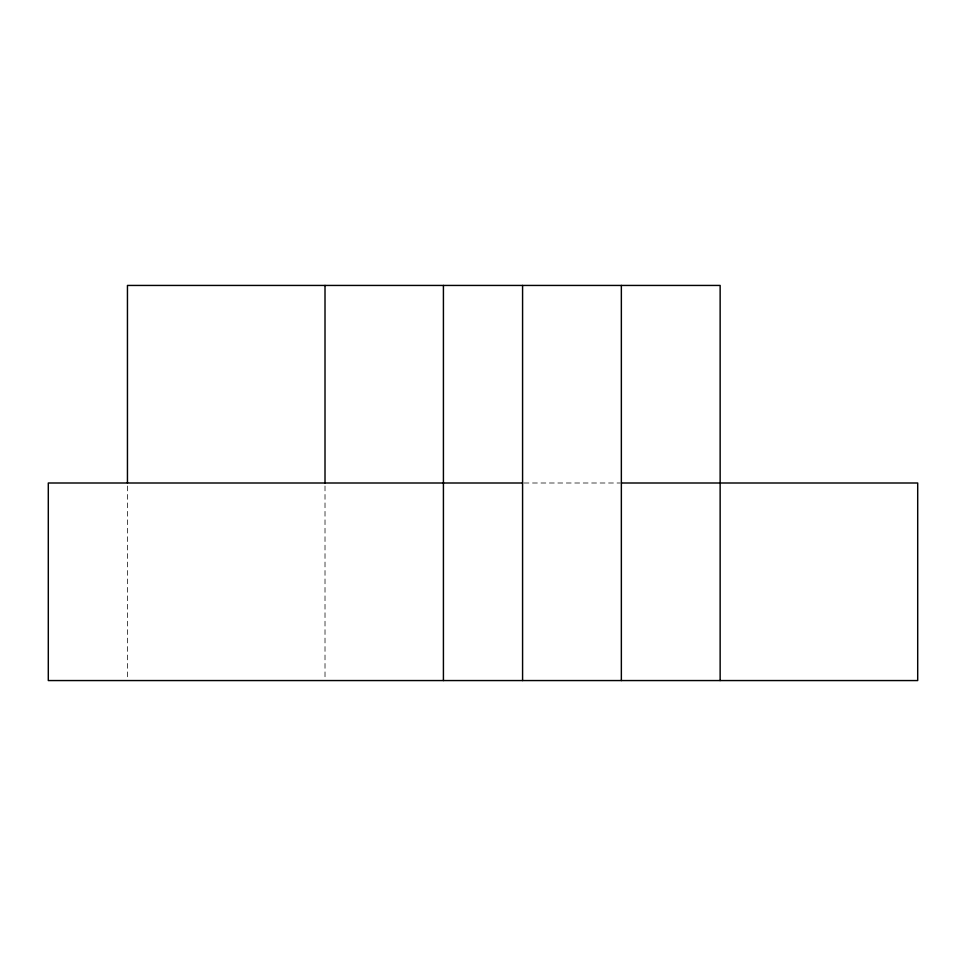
<?xml version="1.0" encoding="UTF-8"?>
<svg xmlns="http://www.w3.org/2000/svg" width="966" height="966" viewBox="0 0 966 966"><rect width="100%" height="100%" fill="white"/><g stroke="black" fill="none" stroke-linecap="round" stroke-linejoin="round"><path stroke-width="0.72" stroke-dasharray="4.83 3.62" d="M524.079 483L619.858 483M325.011 486.019L325.011 679.05M127.452 486.019L127.452 680.559"/><path stroke-width="1.45" d="M522.582 483L48.3 483L48.3 680.559L917.7 680.559L917.7 483L621.355 483M720.141 680.559L720.141 285.441L127.452 285.441L127.452 483M621.355 285.441L621.355 680.559M522.582 285.441L522.582 680.559M443.418 285.441L443.418 680.559M325.011 285.441L325.011 483"/></g></svg>
